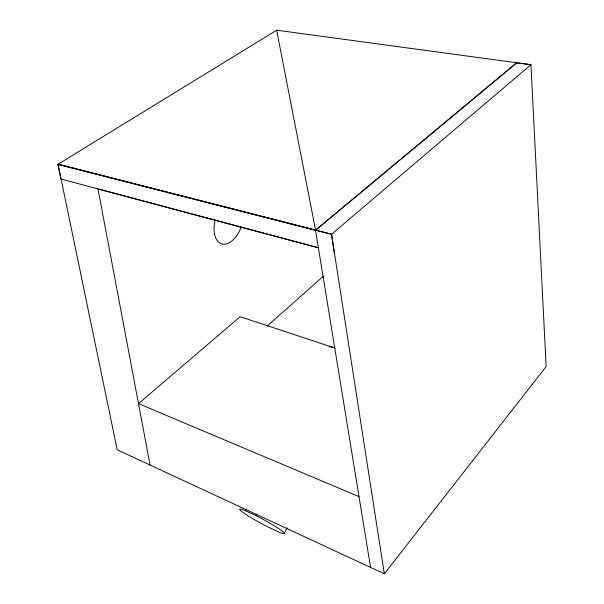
<?xml version="1.0" encoding="UTF-8"?>
<svg xmlns="http://www.w3.org/2000/svg" width="604" height="604" viewBox="0 0 604 604"><rect width="100%" height="100%" fill="white"/><g stroke="black" fill="none" stroke-linecap="round" stroke-linejoin="round"><path stroke-width="0.91" d="M284.114 533.642L287.142 527.805M255.771 515.529L258.799 517.062A25.398 2.273 28.6 0 1 281.336 530.471A25.398 2.273 28.6 0 1 279.599 532.426L265.005 525.525A25.398 2.273 28.6 0 1 242.853 512.351A25.398 2.273 28.6 0 1 243.948 510.093L255.771 515.529L256.625 513.928M245.337 510.674L246.221 509.006M334.223 252.057L331.588 234.216L58.007 164.19L117.199 449.784L384.325 573.8L546.137 366.568L530.946 64.696L276.647 30.2L57.878 164.371L60.83 178.527M267.081 326.152L323.389 276.209M58.029 164.28L331.521 234.276L530.946 64.696L516.616 62.869L315.507 230.177L57.878 164.371M516.616 62.869L315.598 230.23L276.647 30.2M334.578 347.693L331.03 346.915A24.228 5.859 28 0 0 329.331 346.772M60.921 179.018L318.376 247.761L97.976 188.924L150.086 465.05M335.122 348.1L240.158 316.723L138.505 403.631L359.018 496.631M315.507 230.177L370.577 567.42M331.521 234.276L384.325 573.8M241.222 227.21A24.326 13.658 -72 0 1 221.955 243.963A24.326 13.658 -72 0 1 215.016 220.317"/></g></svg>
